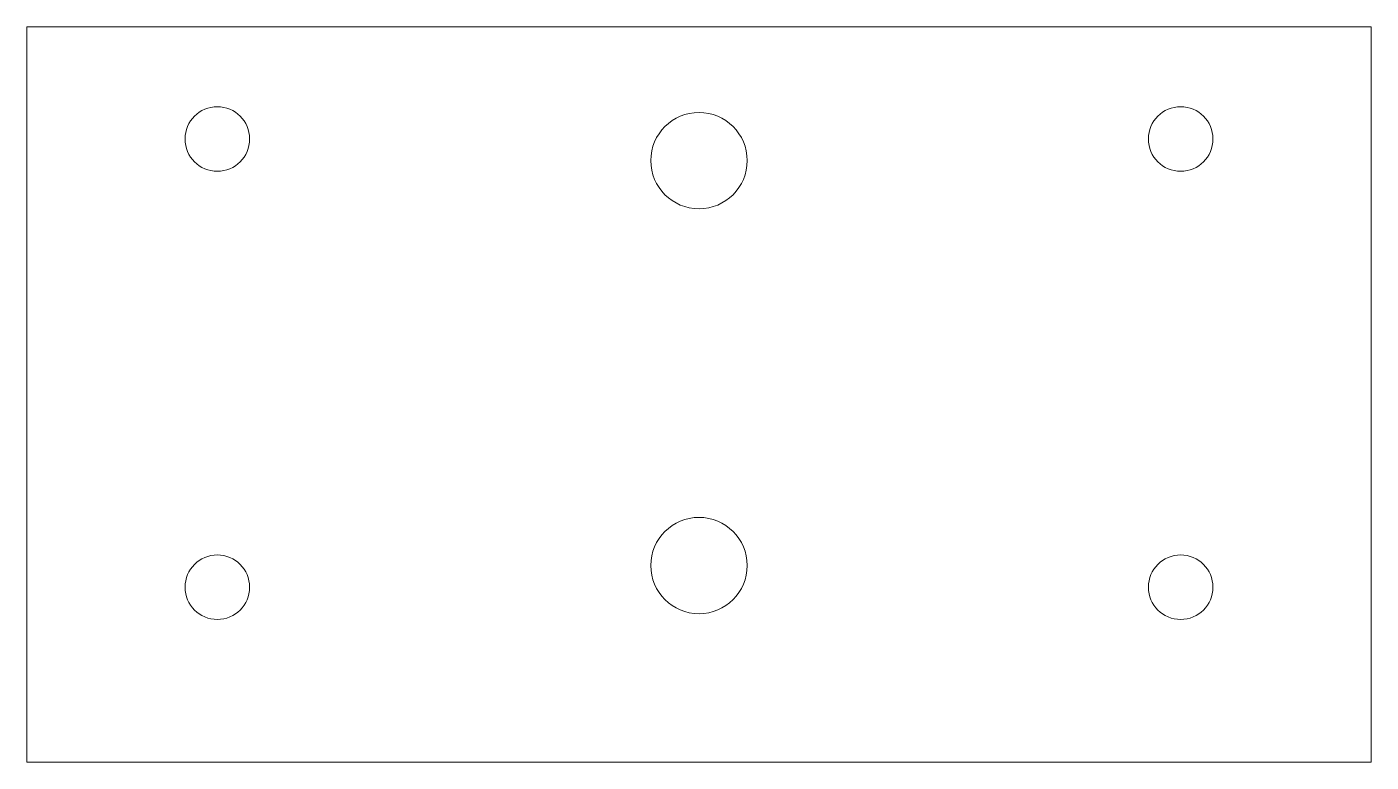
# Model space of a CAD drawing. Header units: inches. Extents: x -1.5 to 1.5, y 1.36 to 3.
import ezdxf

# ---------------------------------------------------------------- set-up
doc = ezdxf.new("R2010")
doc.units = ezdxf.units.IN
doc.header["$MEASUREMENT"] = 0

msp = doc.modelspace()

# ---------------------------------------------------------------- linework, layer by layer
at = {"color": 1, "lineweight": 5}
for p, q in [((1.5, 3), (-1.5, 3)), ((-1.5, 3), (-1.5, 1.3599)), ((1.5, 1.3599), (1.5, 3)), ((1.5, 1.3599), (-1.5, 1.3599))]:
    msp.add_line(p, q, dxfattribs=at)
for centre, radius in [((-1.075, 2.75), 0.072), ((1.075, 2.75), 0.072), ((0, 2.7017), 0.1075), ((0, 1.7983), 0.1075), ((-1.075, 1.75), 0.072), ((1.075, 1.75), 0.072)]:
    msp.add_circle(centre, radius, dxfattribs=at)

doc.saveas('drawing.dxf')
